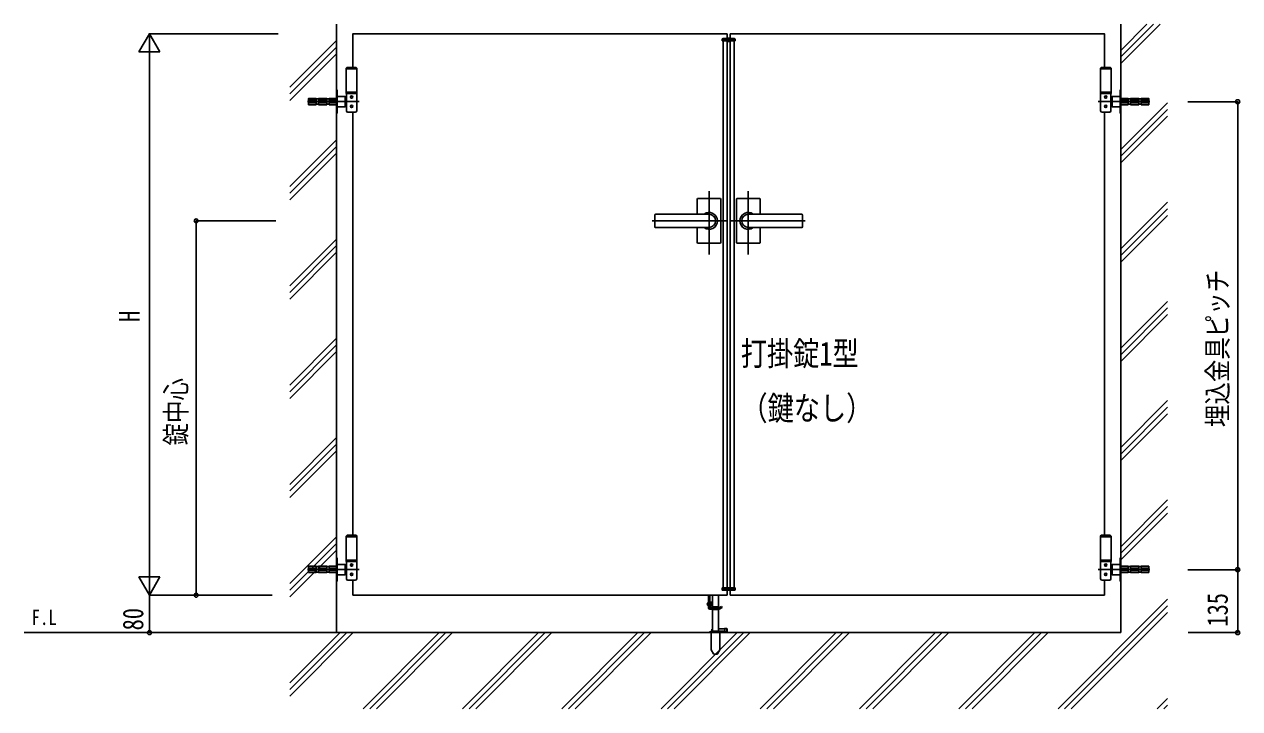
# Model space of a CAD drawing. Units: millimetres, scale not verified. Extents: x -4205 to 4205, y -2970 to 2970.
# Drawn here: x -1510 to 1087, y -190 to 1272 of the extents above; entities that cross this region are included whole.
import ezdxf
from ezdxf.enums import TextEntityAlignment as Align

# ---------------------------------------------------------------- set-up
doc = ezdxf.new("R2010")
doc.units = ezdxf.units.MM
doc.header["$LTSCALE"] = 10
for name, color, linetype in [('0-1_USER1', 3, 'Continuous'), ('0-2_YKK_12', 2, 'Continuous'), ('0-4_YKK_A1', 4, 'Continuous'), ('0-5_YKK_D', 6, 'Continuous'), ('0-7_YSS_K', 3, 'Continuous')]:
    doc.layers.add(name, color=color, linetype=linetype)
doc.styles.add('ＭＳ ゴシック', font='')
doc.styles.get('ＭＳ ゴシック').set_extended_font_data('MS Gothic')

msp = doc.modelspace()

# ---------------------------------------------------------------- linework, layer by layer
at = {"layer": '0-2_YKK_12'}
for p, q in [((-4.98, 1234.33), (-4.98, 1244.33)), ((-46.98, 780.73), (-46.98, 915.51)), ((37.02, 780.73), (37.02, 915.51)), ((-168.24, 852.33), (-7.98, 852.33)), ((158.28, 852.33), (-1.98, 852.33))]:
    msp.add_line(p, q, dxfattribs=at)
at = {"layer": '0-4_YKK_A1'}
for p, q in [((-7.98, 1252.33), (-7.98, 1241.83)), ((-1.98, 1252.33), (-1.98, 1241.83)), ((-18.88, 1236.83), (-18.67, 1240.88)), ((-18.88, 1236.83), (8.92, 1236.83)), ((7.71, 1241.83), (-17.67, 1241.83)), ((-16.98, 1238.83), (7.02, 1238.83)), ((-16.98, 1238.83), (-16.98, 1236.83)), ((-16.98, 1236.83), (-16.98, 67.83)), ((-7.98, 1236.83), (-7.98, 67.83)), ((-1.98, 1236.83), (-1.98, 67.83)), ((7.02, 1238.83), (7.02, 1236.83)), ((7.02, 1236.83), (7.02, 67.83)), ((8.92, 1236.83), (8.71, 1240.88)), ((-820.48, 1180.33), (-822.48, 1178.33)), ((-822.48, 1127.33), (-822.48, 1178.33)), ((-822.48, 1178.33), (-799.48, 1178.33)), ((-822.48, 1177.33), (-799.48, 1177.33)), ((-820.48, 1180.33), (-801.48, 1180.33)), ((-801.48, 1180.33), (-799.48, 1178.33)), ((-799.48, 1127.33), (-799.48, 1178.33)), ((791.52, 1180.33), (789.52, 1178.33)), ((812.52, 1178.33), (789.52, 1178.33)), ((789.52, 1127.33), (789.52, 1178.33)), ((812.52, 1177.33), (789.52, 1177.33)), ((810.52, 1180.33), (791.52, 1180.33)), ((810.52, 1180.33), (812.52, 1178.33)), ((812.52, 1127.33), (812.52, 1178.33)), ((-822.48, 1127.33), (-799.48, 1127.33)), ((-822.48, 1127.33), (-822.48, 1124.33)), ((-821.98, 1087.33), (-821.98, 1124.33)), ((-807.98, 1127.33), (-799.48, 1127.33)), ((-799.98, 1124.33), (-799.98, 1087.33)), ((-799.48, 1127.33), (-799.48, 1124.33)), ((812.52, 1127.33), (789.52, 1127.33)), ((798.02, 1127.33), (789.52, 1127.33)), ((789.52, 1127.33), (789.52, 1124.33)), ((790.02, 1124.33), (790.02, 1087.33)), ((812.02, 1087.33), (812.02, 1124.33)), ((812.52, 1127.33), (812.52, 1124.33)), ((-904.98, 1107.33), (-794.98, 1107.33)), ((-902.98, 1109.88), (-886.98, 1109.88)), ((-886.98, 1104.78), (-902.98, 1104.78)), ((-886.98, 1100.58), (-902.98, 1100.58)), ((-886.98, 1100.58), (-886.98, 1114.08)), ((-886.98, 1113.33), (-881.98, 1113.33)), ((-881.98, 1101.33), (-886.98, 1101.33)), ((-881.98, 1100.58), (-881.98, 1114.08)), ((-881.98, 1114.08), (-863.98, 1114.08)), ((-881.98, 1109.88), (-863.98, 1109.88)), ((-863.98, 1104.78), (-881.98, 1104.78)), ((-863.98, 1100.58), (-881.98, 1100.58)), ((-863.98, 1100.58), (-863.98, 1114.08)), ((-863.98, 1113.33), (-858.98, 1113.33)), ((-858.98, 1101.33), (-863.98, 1101.33)), ((-858.98, 1114.08), (-858.98, 1100.58)), ((-858.98, 1114.08), (-842.98, 1114.08)), ((-858.98, 1109.88), (-842.98, 1109.88)), ((-842.98, 1104.78), (-858.98, 1104.78)), ((-842.98, 1100.58), (-858.98, 1100.58)), ((895.02, 1107.33), (785.02, 1107.33)), ((849.02, 1114.08), (833.02, 1114.08)), ((849.02, 1109.88), (833.02, 1109.88)), ((833.02, 1104.78), (849.02, 1104.78)), ((833.02, 1100.58), (849.02, 1100.58)), ((849.02, 1114.08), (849.02, 1100.58)), ((854.02, 1113.33), (849.02, 1113.33)), ((849.02, 1101.33), (854.02, 1101.33)), ((854.02, 1100.58), (854.02, 1114.08)), ((872.02, 1114.08), (854.02, 1114.08)), ((872.02, 1109.88), (854.02, 1109.88)), ((854.02, 1104.78), (872.02, 1104.78)), ((854.02, 1100.58), (872.02, 1100.58)), ((872.02, 1100.58), (872.02, 1114.08)), ((877.02, 1113.33), (872.02, 1113.33)), ((872.02, 1101.33), (877.02, 1101.33)), ((877.02, 1100.58), (877.02, 1114.08)), ((893.02, 1109.88), (877.02, 1109.88)), ((877.02, 1104.78), (893.02, 1104.78)), ((877.02, 1100.58), (893.02, 1100.58)), ((-807.98, 1084.33), (-807.98, 180.33)), ((798.02, 1084.33), (798.02, 180.33)), ((-71.98, 898.33), (-71.98, 866.83)), ((-69.98, 900.33), (-23.98, 900.33)), ((-21.98, 898.33), (-21.98, 852.33)), ((12.02, 898.33), (12.02, 852.33)), ((60.02, 900.33), (14.02, 900.33)), ((62.02, 898.33), (62.02, 866.83)), ((-162.98, 864.83), (-162.98, 839.83)), ((-160.98, 866.83), (-46.98, 866.83)), ((-160.98, 866.33), (-46.98, 866.33)), ((151.02, 866.83), (37.02, 866.83)), ((151.02, 866.33), (37.02, 866.33)), ((153.02, 864.83), (153.02, 839.83)), ((-160.98, 838.33), (-46.98, 838.33)), ((-160.98, 837.83), (-46.98, 837.83)), ((-71.98, 837.83), (-71.98, 806.33)), ((-21.98, 852.33), (-21.98, 806.33)), ((12.02, 852.33), (12.02, 806.33)), ((151.02, 838.33), (37.02, 838.33)), ((151.02, 837.83), (37.02, 837.83)), ((62.02, 837.83), (62.02, 806.33)), ((-69.98, 804.33), (-23.98, 804.33)), ((60.02, 804.33), (14.02, 804.33)), ((-820.48, 180.33), (-822.48, 178.33)), ((-822.48, 127.33), (-822.48, 178.33)), ((-822.48, 178.33), (-799.48, 178.33)), ((-822.48, 177.33), (-799.48, 177.33)), ((-820.48, 180.33), (-801.48, 180.33)), ((-801.48, 180.33), (-799.48, 178.33)), ((-799.48, 127.33), (-799.48, 178.33)), ((791.52, 180.33), (789.52, 178.33)), ((812.52, 178.33), (789.52, 178.33)), ((789.52, 127.33), (789.52, 178.33)), ((812.52, 177.33), (789.52, 177.33)), ((810.52, 180.33), (791.52, 180.33)), ((810.52, 180.33), (812.52, 178.33)), ((812.52, 127.33), (812.52, 178.33)), ((-904.98, 107.33), (-794.98, 107.33)), ((-902.98, 109.88), (-886.98, 109.88)), ((-886.98, 104.78), (-902.98, 104.78)), ((-886.98, 100.58), (-886.98, 114.08)), ((-886.98, 113.33), (-881.98, 113.33)), ((-881.98, 100.58), (-881.98, 114.08)), ((-881.98, 114.08), (-863.98, 114.08)), ((-881.98, 109.88), (-863.98, 109.88)), ((-863.98, 104.78), (-881.98, 104.78)), ((-863.98, 100.58), (-863.98, 114.08)), ((-863.98, 113.33), (-858.98, 113.33)), ((-858.98, 114.08), (-858.98, 100.58)), ((-858.98, 114.08), (-842.98, 114.08)), ((-858.98, 109.88), (-842.98, 109.88)), ((-842.98, 104.78), (-858.98, 104.78)), ((-822.48, 127.33), (-799.48, 127.33)), ((-822.48, 127.33), (-822.48, 124.33)), ((-821.98, 87.33), (-821.98, 124.33)), ((-799.98, 124.33), (-799.98, 87.33)), ((-799.48, 127.33), (-799.48, 124.33)), ((895.02, 107.33), (785.02, 107.33)), ((812.52, 127.33), (789.52, 127.33)), ((789.52, 127.33), (789.52, 124.33)), ((790.02, 124.33), (790.02, 87.33)), ((812.02, 87.33), (812.02, 124.33)), ((812.52, 127.33), (812.52, 124.33)), ((849.02, 114.08), (833.02, 114.08)), ((849.02, 109.88), (833.02, 109.88)), ((833.02, 104.78), (849.02, 104.78)), ((849.02, 114.08), (849.02, 100.58)), ((854.02, 113.33), (849.02, 113.33)), ((854.02, 100.58), (854.02, 114.08)), ((872.02, 114.08), (854.02, 114.08)), ((872.02, 109.88), (854.02, 109.88)), ((854.02, 104.78), (872.02, 104.78)), ((872.02, 100.58), (872.02, 114.08)), ((877.02, 113.33), (872.02, 113.33)), ((877.02, 100.58), (877.02, 114.08)), ((893.02, 109.88), (877.02, 109.88)), ((877.02, 104.78), (893.02, 104.78)), ((-886.98, 100.58), (-902.98, 100.58)), ((-881.98, 101.33), (-886.98, 101.33)), ((-863.98, 100.58), (-881.98, 100.58)), ((-858.98, 101.33), (-863.98, 101.33)), ((-842.98, 100.58), (-858.98, 100.58)), ((-807.98, 84.33), (-807.98, 52.33)), ((798.02, 84.33), (798.02, 52.33)), ((833.02, 100.58), (849.02, 100.58)), ((849.02, 101.33), (854.02, 101.33)), ((854.02, 100.58), (872.02, 100.58)), ((872.02, 101.33), (877.02, 101.33)), ((877.02, 100.58), (893.02, 100.58)), ((-7.98, 52.33), (-807.98, 52.33)), ((-47.98, 52.33), (-47.98, 25.33)), ((-45.48, 25.33), (-45.48, 52.33)), ((-39.48, 27.33), (-39.48, 52.33)), ((-26.48, 27.33), (-26.48, 52.33)), ((-18.88, 67.83), (8.92, 67.83)), ((-18.88, 67.83), (-18.67, 63.78)), ((7.71, 62.83), (-17.67, 62.83)), ((-16.98, 65.83), (-16.98, 67.83)), ((-16.98, 65.83), (7.02, 65.83)), ((-7.98, 62.83), (-7.98, 52.33)), ((-1.98, 62.83), (-1.98, 52.33)), ((-1.98, 52.33), (798.02, 52.33)), ((7.02, 65.83), (7.02, 67.83)), ((8.92, 67.83), (8.71, 63.78)), ((-47.98, 36.83), (-48.5, 36.69)), ((-47.98, 29.83), (-48.5, 29.97)), ((-45.48, 37.33), (-41.98, 37.33)), ((-45.48, 36.83), (-45.48, 37.33)), ((-41.48, 36.83), (-41.48, 28.33)), ((-20.17, 28.49), (-25.65, 25.33)), ((-24.98, 22.83), (-18.92, 26.33)), ((-18.92, 26.33), (-20.17, 28.49)), ((-25.65, 25.33), (-45.48, 25.33)), ((-45.48, 22.83), (-24.98, 22.83)), ((-39.48, -24.67), (-39.48, 21.83)), ((-26.48, -24.67), (-26.48, 21.83)), ((-26.11, 21.83), (-26.11, 22.83)), ((-25.23, 22.83), (-25.23, 25.57)), ((-41.98, -24.67), (-45.32, -25.89)), ((-23.98, -24.67), (-41.98, -24.67)), ((-40.98, -20.17), (-40.98, -24.17)), ((-39.48, -20.17), (-40.98, -20.17)), ((-39.48, -24.17), (-40.98, -24.17)), ((-13.48, -19.67), (-26.48, -19.67)), ((-13.48, -24.67), (-26.48, -24.67)), ((-23.98, -24.67), (-20.64, -25.89)), ((-13.48, -25.67), (-8.98, -25.67)), ((-8.98, -18.67), (-8.98, -25.67)), ((-8.48, -25.17), (-8.48, -19.17)), ((833.02, -27.67), (-1510.45, -27.67)), ((-45.98, -26.83), (-45.98, -27.67)), ((-45.98, -27.67), (-19.98, -27.67)), ((-42.23, -27.67), (-42.23, -64.7)), ((-40.29, -27.67), (-25.67, -27.67)), ((-23.73, -27.67), (-23.73, -64.7)), ((-19.98, -26.83), (-19.98, -27.67)), ((-42.23, -64.7), (-37.34, -73.17)), ((-29.49, -73.67), (-36.47, -73.67)), ((-23.73, -64.7), (-28.62, -73.17))]:
    msp.add_line(p, q, dxfattribs=at)
for points in [[(-7.98, 1252.33), (-807.98, 1252.33), (-807.98, 1180.33)], [(-1.98, 1252.33), (798.02, 1252.33), (798.02, 1180.33)], [(-799.48, 1127.33), (-807.98, 1127.33), (-822.48, 1127.33)], [(-822.48, 1124.33), (-807.98, 1124.33), (-799.48, 1124.33)], [(789.52, 1127.33), (798.02, 1127.33), (812.52, 1127.33)], [(812.52, 1124.33), (798.02, 1124.33), (789.52, 1124.33)], [(-902.98, 1100.58), (-902.98, 1114.08), (-886.98, 1114.08)], [(893.02, 1100.58), (893.02, 1114.08), (877.02, 1114.08)], [(-802.98, 1084.33), (-807.98, 1084.33), (-818.98, 1084.33)], [(793.02, 1084.33), (798.02, 1084.33), (809.02, 1084.33)], [(-902.98, 100.58), (-902.98, 114.08), (-886.98, 114.08)], [(-799.48, 127.33), (-807.98, 127.33), (-822.48, 127.33)], [(-822.48, 124.33), (-807.98, 124.33), (-799.48, 124.33)], [(789.52, 127.33), (798.02, 127.33), (812.52, 127.33)], [(812.52, 124.33), (798.02, 124.33), (789.52, 124.33)], [(893.02, 100.58), (893.02, 114.08), (877.02, 114.08)], [(-802.98, 84.33), (-807.98, 84.33), (-818.98, 84.33)], [(793.02, 84.33), (798.02, 84.33), (809.02, 84.33)], [(-50.07, 35.33), (-48.33, 34.48), (-47.72, 33.33)], [(-50.07, 31.33), (-48.33, 32.18), (-47.72, 33.33)], [(-45.48, 36.83), (-45.48, 27.33), (-43.48, 25.33), (-25.98, 25.33), (-25.98, 26.83)], [(-41.48, 28.33), (-40.48, 27.33), (-26.48, 27.33)], [(-26.11, 21.83), (-40.72, 21.83), (-40.72, 22.83)], [(-8.98, -18.67), (-13.48, -18.67), (-13.48, -25.67)]]:
    msp.add_lwpolyline(points, dxfattribs=at)
for points in [[(-841.98, 1132.33), (-842.98, 1132.33), (-842.98, 1082.33), (-841.98, 1082.33)], [(-824.98, 1117.83), (-824.98, 1095.83), (-841.98, 1095.83), (-841.98, 1117.83)], [(815.02, 1117.83), (815.02, 1095.83), (832.02, 1095.83), (832.02, 1117.83)], [(832.02, 1132.33), (833.02, 1132.33), (833.02, 1082.33), (832.02, 1082.33)], [(-841.98, 132.33), (-842.98, 132.33), (-842.98, 82.33), (-841.98, 82.33)], [(832.02, 132.33), (833.02, 132.33), (833.02, 82.33), (832.02, 82.33)], [(-824.98, 117.83), (-824.98, 95.83), (-841.98, 95.83), (-841.98, 117.83)], [(815.02, 117.83), (815.02, 95.83), (832.02, 95.83), (832.02, 117.83)]]:
    msp.add_lwpolyline(points, close=True, dxfattribs=at)
for centre, radius in [((-810.98, 1116.83), 2.5), ((-810.98, 1116.83), 2.05), ((801.02, 1116.83), 2.5), ((801.02, 1116.83), 2.05), ((-810.98, 1096.83), 2.5), ((-810.98, 1096.83), 2.05), ((801.02, 1096.83), 2.5), ((801.02, 1096.83), 2.05), ((-810.98, 116.83), 2.5), ((-810.98, 116.83), 2.05), ((801.02, 116.83), 2.5), ((801.02, 116.83), 2.05), ((-810.98, 96.83), 2.5), ((-810.98, 96.83), 2.05), ((801.02, 96.83), 2.5), ((801.02, 96.83), 2.05)]:
    msp.add_circle(centre, radius, dxfattribs=at)
for centre, radius, start, end in [((-17.67, 1240.83), 1, 90, 177), ((7.71, 1240.83), 1, 3, 90), ((-824.98, 1119.33), 3, 270, 360), ((815.02, 1119.33), 3, 180, 270), ((-824.98, 1095.33), 3, 360, 90), ((815.02, 1095.33), 3, 90, 180), ((-818.98, 1087.33), 3, 180, 270), ((-802.98, 1087.33), 3, 270, 360), ((793.02, 1087.33), 3, 180, 270), ((809.02, 1087.33), 3, 270, 0), ((-69.98, 898.33), 2, 90, 180), ((-23.98, 898.33), 2, 0, 90), ((14.02, 898.33), 2, 90, 180), ((60.02, 898.33), 2, 0, 90), ((-160.98, 864.83), 2, 90, 180), ((-160.98, 864.33), 2, 90, 180), ((-46.98, 852.33), 18, 359.99634, 126.33606), ((-46.98, 852.33), 14, 270, 90), ((37.02, 852.33), 18, 53.66394, 180.00366), ((37.02, 852.33), 14, 90, 270), ((151.02, 864.83), 2, 0, 90), ((151.02, 864.33), 2, 0, 90), ((-160.98, 840.33), 2, 180, 270), ((-160.98, 839.83), 2, 180, 270), ((-46.98, 852.33), 18, 233.66394, 359.99634), ((37.02, 852.33), 18, 180.00366, 306.33606), ((151.02, 840.33), 2, 270, 0), ((151.02, 839.83), 2, 270, 0), ((-69.98, 806.33), 2, 180, 270), ((-23.98, 806.33), 2, 270, 0), ((14.02, 806.33), 2, 180, 270), ((60.02, 806.33), 2, 270, 0), ((-824.98, 119.33), 3, 270, 360), ((815.02, 119.33), 3, 180, 270), ((-824.98, 95.33), 3, 360, 90), ((-818.98, 87.33), 3, 180, 270), ((-802.98, 87.33), 3, 270, 360), ((793.02, 87.33), 3, 180, 270), ((809.02, 87.33), 3, 270, 0), ((815.02, 95.33), 3, 90, 180), ((-17.67, 63.83), 1, 183, 270), ((7.71, 63.83), 1, 270, 357), ((-46.38, 33.33), 4.2, 143.11591, 216.88409), ((-47.9, 34.47), 2.3, 105, 143.11591), ((-47.9, 32.19), 2.3, 216.88409, 255), ((-41.98, 36.83), 0.5, 0, 90), ((-26.48, 26.83), 0.5, 0, 90), ((-45.48, 25.33), 2.5, 180, 270), ((-44.98, -26.83), 1, 110, 180), ((-20.98, -26.83), 1, 0, 70), ((-8.98, -19.17), 0.5, 0, 90), ((-8.98, -25.17), 0.5, 270, 0), ((-36.47, -72.67), 1, 210, 270), ((-29.49, -72.67), 1, 270, 330)]:
    msp.add_arc(centre, radius, start, end, dxfattribs=at)
at = {"layer": '0-5_YKK_D'}
for p, q in [((-1243, 1252.33), (-1265.5, 1213.36)), ((-967.98, 1252.33), (-1244, 1252.33)), ((-1243, 1252.33), (-1220.5, 1213.36)), ((-1243, 1252.33), (-1243, 1174.39)), ((-1265.5, 1213.36), (-1220.5, 1213.36)), ((-1243, 1207.33), (-1243, 97.33)), ((976.57, 1106.88), (1084.02, 1106.88)), ((1083.02, 1106.88), (1083.02, 106.88)), ((-973.06, 852.33), (-1144, 852.33)), ((-1143, 852.33), (-1143, 52.33)), ((-1243, 52.33), (-1243, 130.27)), ((976.57, 106.88), (1084.02, 106.88)), ((976.57, 106.88), (1084.02, 106.88)), ((1083.02, 106.88), (1083.02, -27.67)), ((-1243, 52.33), (-1265.5, 91.3)), ((-1220.5, 91.3), (-1265.5, 91.3)), ((-1243, 52.33), (-1220.5, 91.3)), ((-980.47, 52.33), (-1244, 52.33)), ((-980.47, 52.33), (-1244, 52.33)), ((-1243, 52.33), (-1243, -27.67)), ((-980.47, 52.33), (-1144, 52.33)), ((-1237.98, -27.67), (-1244, -27.67)), ((977, -27.67), (1084.02, -27.67))]:
    msp.add_line(p, q, dxfattribs=at)
for centre in [(1083.02, 1106.88), (-1143, 852.33), (1083.02, 106.88), (1083.02, 106.88), (-1143, 52.33), (-1243, -27.67), (1083.02, -27.67)]:
    msp.add_circle(centre, 4.25, dxfattribs=at)
at = {"layer": '0-7_YSS_K'}
for p, q in [((-842.98, -27.67), (-842.98, 1272.33)), ((833.02, -27.67), (833.02, 1272.33)), ((833.02, 1216.67), (888.68, 1272.33)), ((833.02, 1202.53), (902.82, 1272.33)), ((833.02, 1188.39), (916.96, 1272.33)), ((-942.98, 1137.73), (-842.98, 1237.73)), ((-942.98, 1123.58), (-842.98, 1223.58)), ((-942.98, 1109.44), (-842.98, 1209.44)), ((833.02, 1004.54), (933.02, 1104.54)), ((833.02, 990.4), (933.02, 1090.4)), ((833.02, 976.25), (933.02, 1076.25)), ((-942.98, 925.59), (-842.98, 1025.59)), ((-942.98, 911.45), (-842.98, 1011.45)), ((-942.98, 897.31), (-842.98, 997.31)), ((833.02, 792.41), (933.02, 892.41)), ((833.02, 778.26), (933.02, 878.26)), ((833.02, 764.12), (933.02, 864.12)), ((-942.98, 713.46), (-842.98, 813.46)), ((-942.98, 699.32), (-842.98, 799.32)), ((-942.98, 685.18), (-842.98, 785.18)), ((833.02, 580.27), (933.02, 680.27)), ((833.02, 566.13), (933.02, 666.13)), ((833.02, 551.99), (933.02, 651.99)), ((-942.98, 501.33), (-842.98, 601.33)), ((-942.98, 487.19), (-842.98, 587.19)), ((-942.98, 473.05), (-842.98, 573.05)), ((833.02, 368.14), (933.02, 468.14)), ((833.02, 354), (933.02, 454)), ((833.02, 339.86), (933.02, 439.86)), ((-942.98, 289.2), (-842.98, 389.2)), ((-942.98, 275.06), (-842.98, 375.06)), ((-942.98, 260.91), (-842.98, 360.91)), ((833.02, 156.01), (933.02, 256.01)), ((833.02, 141.87), (933.02, 241.87)), ((833.02, 127.73), (933.02, 227.73)), ((-942.98, 77.07), (-842.98, 177.07)), ((-942.98, 62.92), (-842.98, 162.92)), ((-942.98, 48.78), (-842.98, 148.78)), ((698.97, -190.17), (933.02, 43.88)), ((713.11, -190.17), (933.02, 29.74)), ((727.26, -190.17), (933.02, 15.59)), ((-942.98, -135.07), (-835.58, -27.67)), ((-942.98, -149.21), (-821.44, -27.67)), ((-942.98, -163.35), (-807.3, -27.67)), ((833.02, -27.67), (-842.98, -27.67)), ((-785.95, -190.17), (-623.45, -27.67)), ((-771.81, -190.17), (-609.31, -27.67)), ((-757.67, -190.17), (-595.17, -27.67)), ((-573.82, -190.17), (-411.32, -27.67)), ((-559.68, -190.17), (-397.18, -27.67)), ((-545.54, -190.17), (-383.04, -27.67)), ((-361.69, -190.17), (-199.19, -27.67)), ((-347.55, -190.17), (-185.05, -27.67)), ((-333.4, -190.17), (-170.9, -27.67)), ((-149.56, -190.17), (12.94, -27.67)), ((-135.41, -190.17), (27.09, -27.67)), ((-121.27, -190.17), (41.23, -27.67)), ((62.58, -190.17), (225.08, -27.67)), ((76.72, -190.17), (239.22, -27.67)), ((90.86, -190.17), (253.36, -27.67)), ((274.71, -190.17), (437.21, -27.67)), ((288.85, -190.17), (451.35, -27.67)), ((302.99, -190.17), (465.49, -27.67)), ((486.84, -190.17), (649.34, -27.67)), ((500.98, -190.17), (663.48, -27.67)), ((515.12, -190.17), (677.62, -27.67)), ((911.1, -190.17), (933.02, -168.25)), ((925.25, -190.17), (933.02, -182.4))]:
    msp.add_line(p, q, dxfattribs=at)

# ---------------------------------------------------------------- texts
at = {"layer": '0-1_USER1', "style": 'ＭＳ ゴシック', "width": 0.8}
for s, height, p in [('打掛錠1型', 51.32, (20.91, 527.62)), ('（鍵なし）', 51.32, (22.25, 410.96)), ('F.L', 32.99, (-1494.88, -21.24))]:
    msp.add_text(s, height=height, dxfattribs=at).set_placement(p, align=Align.BOTTOM_LEFT)
at = {"layer": '0-5_YKK_D', "style": 'ＭＳ ゴシック', "width": 0.8}
for s, p in [('埋込金具ピッチ', (1075.02, 411.68)), ('H', (-1251, 636.33)), ('錠中心', (-1151, 372.33)), ('135', (1075.02, -14.8)), ('80', (-1243, -22.87))]:
    msp.add_text(s, height=43.99, rotation=90, dxfattribs=at).set_placement(p, align=Align.BOTTOM_LEFT)

doc.saveas('drawing.dxf')
